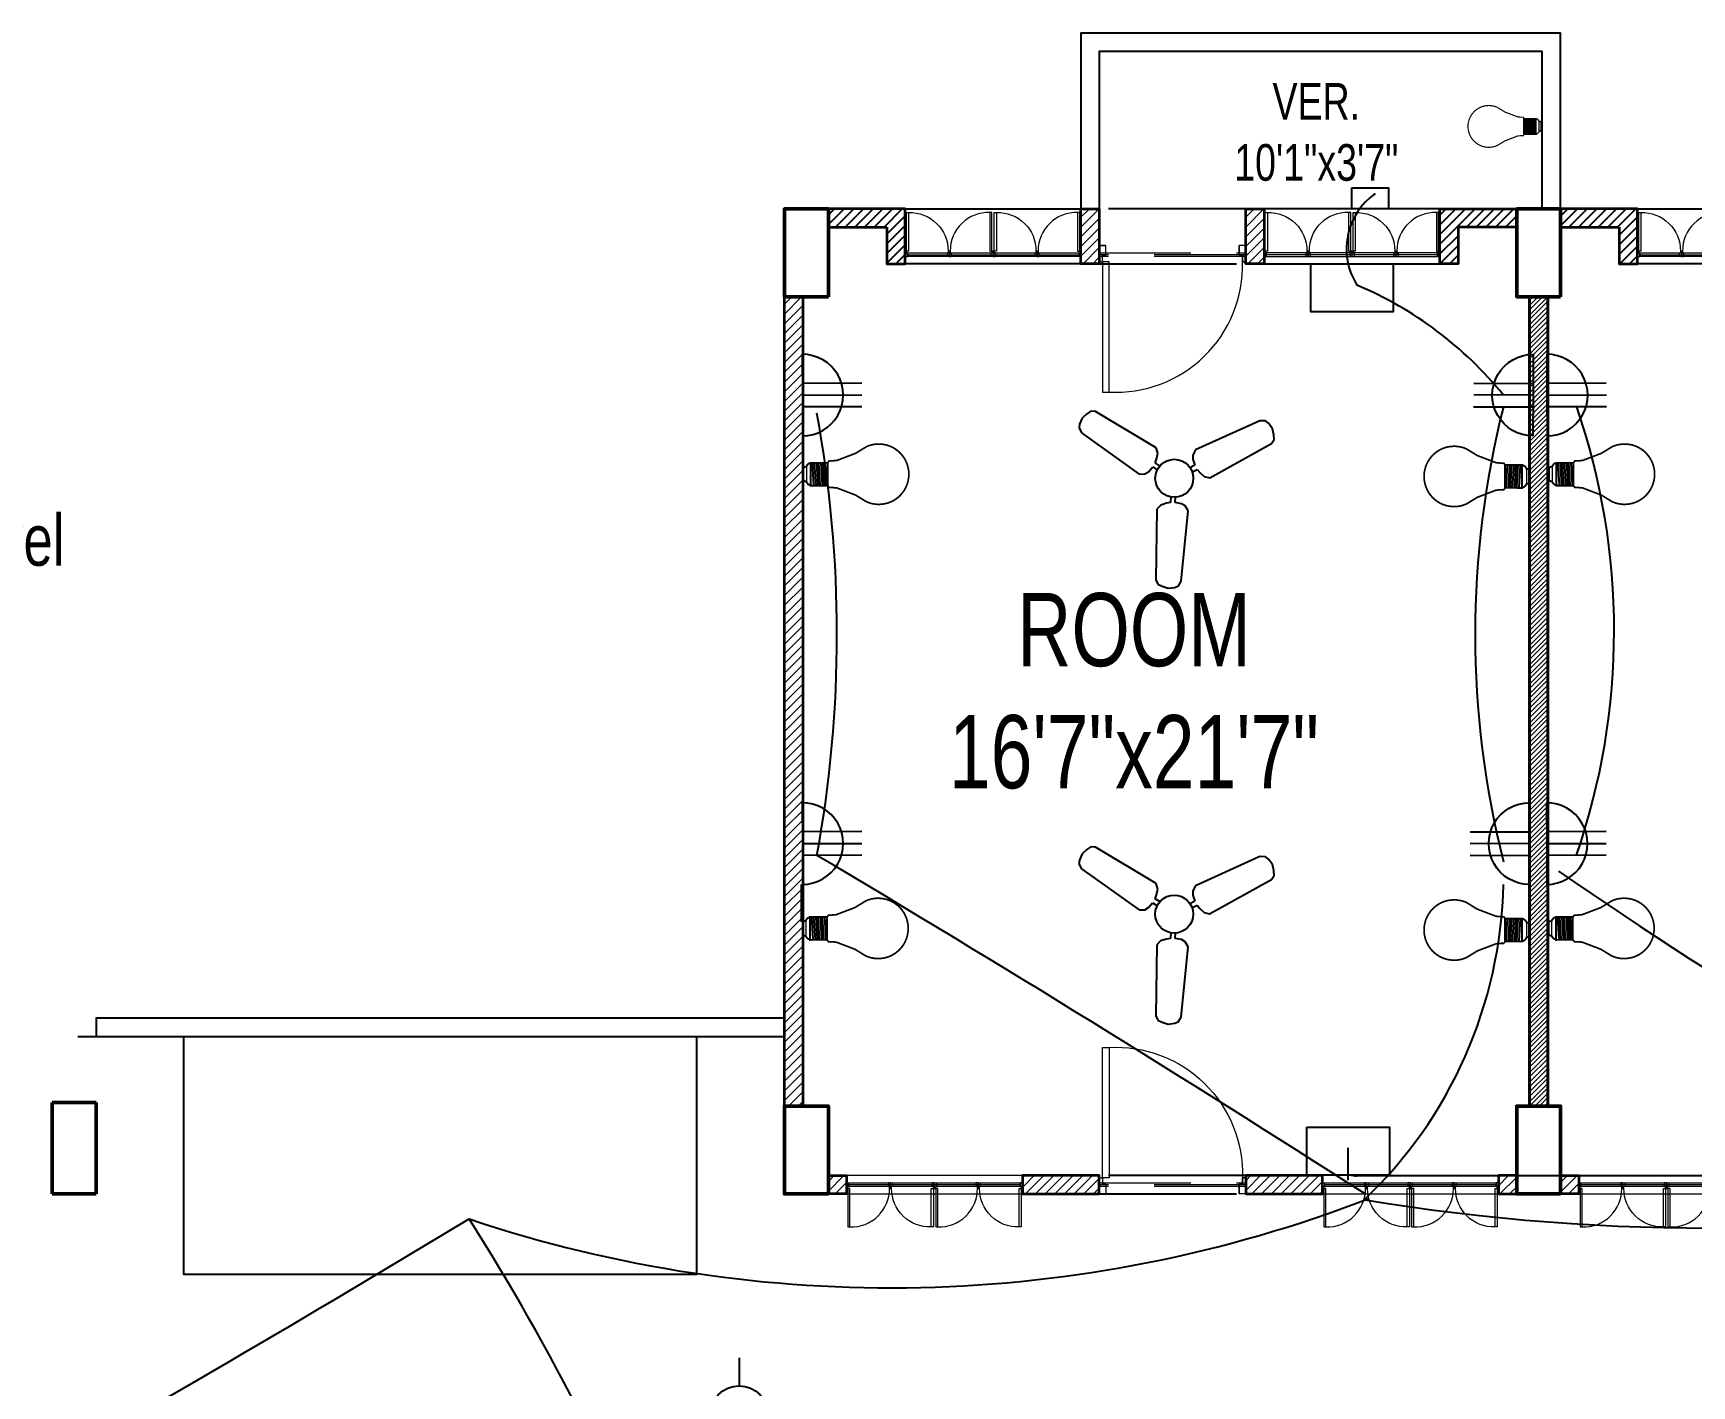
# Model space of a CAD drawing. Extents: x 288 to 4186, y -162 to 1891.
# Drawn here: x 820.9 to 1274, y 494.4 to 863.8 of the extents above; entities that cross this region are included whole.
import ezdxf

# ---------------------------------------------------------------- set-up
doc = ezdxf.new("R2010")
doc.units = 0
doc.header["$LTSCALE"] = 10
doc.linetypes.add('DASHED2', pattern=[0.375, 0.25, -0.125])
for name, color, linetype, lineweight in [('A-TEXT', 7, 'Continuous', 5), ('ar-DOOR-WOOD', 44, 'Continuous', 0), ('column', 1, 'Continuous', 50), ('Main Wall', 250, 'Continuous', 13), ('WALL_SEC_', 170, 'Continuous', 25)]:
    doc.layers.add(name, color=color, linetype=linetype, lineweight=lineweight)
doc.layers.add('conduit', color=160, linetype='Continuous')
doc.layers.add('e conduit sdb to swicth', color=160, linetype='Continuous')
doc.layers.add('hatch brick', color=32, linetype='Continuous', lineweight=0, transparency=0.4)
doc.styles.add('SIMPLE', font='romantic.ttf')
doc.dimstyles.get("Standard").update_dxf_attribs({"dimtxt": 0.18, "dimasz": 0.18, "dimexe": 0.18, "dimexo": 0.0625, "dimgap": 0.09, "dimtad": 0, "dimtih": 1, "dimtoh": 1, "dimdec": 4, "dimzin": 0, "dimdsep": 46, "dimtxsty": 'Standard', "dimcen": 0.09, "dimadec": 0, "dimazin": 0, "dimtfac": 1, "dimtdec": 4, "dimtofl": 0, "dimtmove": 0, "dimatfit": 3, "dimfxl": 1, "dimtolj": 1, "dimtzin": 0, "dimarcsym": 0})
pattern_1 = [(45, (0, 0), (-1.3258252147, 1.3258252147), [])]
pattern_2 = [(45, (-1497263.8946, -132418.2005), (-1.3258252147, 1.3258252147), [])]

# ---------------------------------------------------------------- blocks, each defined once
blk = doc.blocks.new('DOOR_45')
at = {"layer": 'ar-DOOR-WOOD'}
for p, q in [((-10968.75, 15427.44), (-10963.75, 15427.44)), ((-10968.75, 15427.44), (-10968.75, 15426.44)), ((-10963.75, 15427.44), (-10963.75, 15425.44)), ((-11008.75, 15426.44), (-11008.75, 15424.44)), ((-10968.75, 15426.44), (-11008.75, 15426.44)), ((-11008.75, 15424.44), (-10968.75, 15424.44)), ((-10968.75, 15424.44), (-10968.75, 15426.44)), ((-10968.75, 15426.44), (-10966.75, 15426.44)), ((-10966.75, 15426.44), (-10966.75, 15425.44)), ((-10966.75, 15425.44), (-10963.75, 15425.44)), ((-10968.75, 15382.44), (-10968.75, 15383.44)), ((-10968.75, 15383.44), (-10966.75, 15383.44)), ((-10968.75, 15382.44), (-10963.75, 15382.44)), ((-10966.75, 15384.44), (-10963.75, 15384.44)), ((-10966.75, 15383.44), (-10966.75, 15384.44)), ((-10963.75, 15382.44), (-10963.75, 15384.44))]:
    blk.add_line(p, q, dxfattribs=at)
for points in [[(-10963.75, 15427.44), (-10968.75, 15427.44), (-10968.75, 15426.44), (-10966.75, 15426.44), (-10966.75, 15425.44), (-10963.75, 15425.44)], [(-10968.75, 15426.44), (-11008.75, 15426.44), (-11008.75, 15424.44), (-10968.75, 15424.44)], [(-10968.75, 15383.44), (-10968.75, 15382.44), (-10963.75, 15382.44), (-10963.75, 15384.44), (-10966.75, 15384.44), (-10966.75, 15383.44)]]:
    blk.add_lwpolyline(points, close=True, dxfattribs=at)
blk.add_arc((-10969.89, 15422.35), 38.92, 176.9083, 271.677, dxfattribs=at)
blk = doc.blocks.new('DOOR_40')
at = {"layer": 'ar-DOOR-WOOD'}
for p, q in [((-11029.1, 15421.4), (-11064.1, 15421.4)), ((-11064.1, 15421.4), (-11064.1, 15419.4)), ((-11064.1, 15419.4), (-11029.1, 15419.4)), ((-11029.1, 15422.4), (-11024.1, 15422.4)), ((-11029.1, 15422.4), (-11029.1, 15421.4)), ((-11029.1, 15419.4), (-11029.1, 15421.4)), ((-11029.1, 15421.4), (-11027.1, 15421.4)), ((-11027.1, 15421.4), (-11027.1, 15420.4)), ((-11027.1, 15420.4), (-11024.1, 15420.4)), ((-11024.1, 15422.4), (-11024.1, 15420.4)), ((-11029.1, 15383.4), (-11027.1, 15383.4)), ((-11029.1, 15382.4), (-11029.1, 15383.4)), ((-11029.1, 15382.4), (-11024.1, 15382.4)), ((-11027.1, 15383.4), (-11027.1, 15384.4)), ((-11027.1, 15384.4), (-11024.1, 15384.4)), ((-11024.1, 15382.4), (-11024.1, 15384.4))]:
    blk.add_line(p, q, dxfattribs=at)
blk.add_arc((-11029.4, 15418.2), 34.8, 178.03, 270.3561, dxfattribs=at)
blk = doc.blocks.new('room 1')
h = blk.add_hatch()
h.set_pattern_fill('ANSI31', color=256, scale=15)
h.set_pattern_definition(pattern_1)
h.paths.add_polyline_path([(1498318.01, 133229.01), (1498318.01, 133219.01), (1498323.01, 133219.01), (1498323.01, 133234.01), (1498302.01, 133234.01), (1498302.01, 133229.01), (1498302.01, 133229.01)])
h = blk.add_hatch()
h.set_pattern_fill('ANSI31', color=256, scale=15)
h.set_pattern_definition(pattern_1)
h.paths.add_polyline_path([(1498474.01, 133229.01), (1498474.01, 133219.01), (1498469.01, 133219.01), (1498469.01, 133234.01), (1498490.01, 133234.01), (1498490.01, 133229.01), (1498490.01, 133229.01)])
at = {"layer": 'hatch brick'}
h = blk.add_hatch(dxfattribs=at)
h.set_pattern_fill('ANSI31', color=256, scale=15)
h.set_pattern_definition([(45, (69, 2), (-1.3258252147, 1.3258252147), [])])
h.paths.add_polyline_path([(1498376.01, 133234.01), (1498376.01, 133219.01), (1498376.01, 133219.01), (1498371.01, 133219.01), (1498371.01, 133234.01)])
h = blk.add_hatch(dxfattribs=at)
h.set_pattern_fill('ANSI31', color=256, scale=15)
h.set_pattern_definition([(45, (114, 2), (-1.3258252147, 1.3258252147), [])])
h.paths.add_polyline_path([(1498421.01, 133234.01), (1498421.01, 133219.01), (1498421.01, 133219.01), (1498416.01, 133219.01), (1498416.01, 133234.01)])
h = blk.add_hatch(dxfattribs=at)
h.set_pattern_fill('ANSI31', color=256, scale=15)
h.set_pattern_definition(pattern_1)
h.paths.add_polyline_path([(1498298.51, 132989.01), (1498293.51, 132989.01), (1498293.51, 133210.01), (1498298.51, 133210.01)])
h = blk.add_hatch(dxfattribs=at)
h.set_pattern_fill('ANSI31', color=256, scale=15)
h.set_pattern_definition(pattern_1)
h.paths.add_polyline_path([(1498493.51, 132989.01), (1498498.51, 132989.01), (1498498.51, 133210.01), (1498493.51, 133210.01)])
h = blk.add_hatch(dxfattribs=at)
h.set_pattern_fill('ANSI31', color=256, scale=15)
h.set_pattern_definition([(45, (-14.5, 0), (-1.3258252147, 1.3258252147), [])])
h.paths.add_polyline_path([(1498302.01, 132970.01), (1498307.01, 132970.01), (1498307.01, 132965.01), (1498302.01, 132965.01)])
h = blk.add_hatch(dxfattribs=at)
h.set_pattern_fill('ANSI31', color=256, scale=15)
h.set_pattern_definition([(45, (-5, -252), (-1.3258252147, 1.3258252147), [])])
h.paths.add_polyline_path([(1498376.01, 132970.01), (1498355.01, 132970.01), (1498355.01, 132965.01), (1498376.01, 132965.01)])
h = blk.add_hatch(dxfattribs=at)
h.set_pattern_fill('ANSI31', color=256, scale=15)
h.set_pattern_definition([(45, (1.2113, 4e-09), (-1.3258252147, 1.3258252147), [])])
h.paths.add_polyline_path([(1498437.01, 132970.01), (1498416.01, 132970.01), (1498416.01, 132965.01), (1498437.01, 132965.01)])
h = blk.add_hatch(dxfattribs=at)
h.set_pattern_fill('ANSI31', color=256, scale=15)
h.set_pattern_definition(pattern_1)
h.paths.add_polyline_path([(1498490.01, 132970.01), (1498485.01, 132970.01), (1498485.01, 132965.01), (1498490.01, 132965.01)])
for points in [[(1498323.01, 133234.01), (1498371.01, 133234.01), (1498371.01, 133219.01), (1498323.01, 133219.01)], [(1498469.01, 133234.01), (1498421.01, 133234.01), (1498421.01, 133219.01), (1498469.01, 133219.01)]]:
    blk.add_lwpolyline(points, close=True)
at = {"linetype": 'DASHED2', "ltscale": 15}
for points in [[(1498376.01, 133219.01), (1498416.01, 133219.01), (1498416.01, 133234.01), (1498376.01, 133234.01)], [(1498376.01, 132965.01), (1498416.01, 132965.01), (1498416.01, 132970.01), (1498376.01, 132970.01)]]:
    blk.add_lwpolyline(points, close=True, dxfattribs=at)
at = {"layer": 'Main Wall', "color": 1, "lineweight": 50}
for points in [[(1498302.01, 133210.01), (1498290.01, 133210.01), (1498290.01, 133234.01), (1498302.01, 133234.01), (1498302.01, 133210.01)], [(1498502.01, 133210.01), (1498490.01, 133210.01), (1498490.01, 133234.01), (1498502.01, 133234.01), (1498502.01, 133210.01)], [(1498302.01, 132965.01), (1498290.01, 132965.01), (1498290.01, 132989.01), (1498302.01, 132989.01), (1498302.01, 132965.01)], [(1498502.01, 132965.01), (1498490.01, 132965.01), (1498490.01, 132989.01), (1498502.01, 132989.01), (1498502.01, 132965.01)]]:
    blk.add_lwpolyline(points, dxfattribs=at)
at = {"layer": 'Main Wall', "lineweight": 35}
for points in [[(1498318.01, 133229.01), (1498318.01, 133219.01), (1498323.01, 133219.01), (1498323.01, 133234.01), (1498302.01, 133234.01), (1498302.01, 133229.01), (1498302.01, 133229.01), (1498302.01, 133229.01), (1498318.01, 133229.01)], [(1498474.01, 133229.01), (1498474.01, 133219.01), (1498469.01, 133219.01), (1498469.01, 133234.01), (1498490.01, 133234.01), (1498490.01, 133229.01), (1498490.01, 133229.01), (1498490.01, 133229.01), (1498474.01, 133229.01)], [(1498376.01, 132970.01), (1498376.01, 132970.01), (1498355.01, 132970.01), (1498355.01, 132965.01), (1498376.01, 132965.01), (1498376.01, 132970.01)]]:
    blk.add_lwpolyline(points, dxfattribs=at)
for points in [[(1498376.01, 133234.01), (1498376.01, 133219.01), (1498376.01, 133219.01), (1498376.01, 133219.01), (1498371.01, 133219.01), (1498371.01, 133234.01)], [(1498421.01, 133234.01), (1498421.01, 133219.01), (1498421.01, 133219.01), (1498421.01, 133219.01), (1498416.01, 133219.01), (1498416.01, 133234.01)], [(1498298.51, 132989.01), (1498293.51, 132989.01), (1498293.51, 133210.01), (1498298.51, 133210.01)], [(1498493.51, 132989.01), (1498498.51, 132989.01), (1498498.51, 133210.01), (1498493.51, 133210.01)], [(1498302.01, 132970.01), (1498307.01, 132970.01), (1498307.01, 132965.01), (1498302.01, 132965.01)], [(1498437.01, 132970.01), (1498416.01, 132970.01), (1498416.01, 132965.01), (1498437.01, 132965.01)], [(1498490.01, 132970.01), (1498485.01, 132970.01), (1498485.01, 132965.01), (1498490.01, 132965.01)]]:
    blk.add_lwpolyline(points, close=True, dxfattribs=at)
at = {"layer": 'Main Wall', "color": 150}
for points in [[(1498371.01, 133221.01), (1498323.61, 133221.01), (1498323.61, 133222.01), (1498371.01, 133222.01)], [(1498371.01, 133221.01), (1498323.61, 133221.01), (1498323.61, 133221.51), (1498371.01, 133221.51)], [(1498421.01, 133221.01), (1498468.41, 133221.01), (1498468.41, 133222.01), (1498421.01, 133222.01)], [(1498421.01, 133221.01), (1498468.41, 133221.01), (1498468.41, 133221.51), (1498421.01, 133221.51)], [(1498307.01, 132968.01), (1498354.41, 132968.01), (1498354.41, 132967.01), (1498307.01, 132967.01)], [(1498307.01, 132968.01), (1498354.41, 132968.01), (1498354.41, 132967.51), (1498307.01, 132967.51)], [(1498437.61, 132968.01), (1498484.41, 132968.01), (1498484.41, 132967.01), (1498437.61, 132967.01)], [(1498437.61, 132968.01), (1498484.41, 132968.01), (1498484.41, 132967.51), (1498437.61, 132967.51)]]:
    blk.add_lwpolyline(points, close=True, dxfattribs=at)
at = {"layer": 'Main Wall', "color": 150, "linetype": 'DASHED2', "ltscale": 10}
for points in [[(1498376.01, 133222.01), (1498416.01, 133222.01), (1498416.01, 133221.01), (1498376.01, 133221.01)], [(1498376.01, 133222.01), (1498416.01, 133222.01), (1498416.01, 133221.51), (1498376.01, 133221.51)], [(1498376.01, 132968.01), (1498416.01, 132968.01), (1498416.01, 132967.01), (1498376.01, 132967.01)], [(1498376.01, 132968.01), (1498416.01, 132968.01), (1498416.01, 132967.51), (1498376.01, 132967.51)]]:
    blk.add_lwpolyline(points, close=True, dxfattribs=at)
at = {"layer": 'Main Wall'}
for points in [[(1498307.01, 132965.01), (1498355.01, 132965.01), (1498355.01, 132970.01), (1498307.01, 132970.01)], [(1498437.01, 132965.01), (1498485.01, 132965.01), (1498485.01, 132970.01), (1498437.01, 132970.01)]]:
    blk.add_lwpolyline(points, close=True, dxfattribs=at)
at = {"layer": 'Main Wall', "extrusion": (0, 0, -1)}
for name, p, xscale, yscale, zscale, rotation in [('DOOR_40', (-1502949.75, 129913.77), 0.2999999999999545, 0.2999999999999545, -0.2999999999999545, 270), ('DOOR_40', (-1502973.75, 129913.77), 0.2999999999999545, 0.2999999999999545, -0.2999999999999545, 270), ('DOOR_40', (-1493818.28, 129913.77), -0.2999999999999545, 0.2999999999999545, -0.2999999999999545, 90), ('DOOR_40', (-1493842.28, 129913.77), -0.2999999999999545, 0.2999999999999545, -0.2999999999999545, 90), ('DOOR_45', (-1512089.3, 142969.57), -0.8888888888889142, 0.8888888888889142, -0.8888888888889142, 270), ('DOOR_45', (-1512089.3, 123219.46), 0.8888888888889142, 0.8888888888889142, -0.8888888888889142, 270), ('DOOR_40', (-1493704.28, 136275.25), 0.2999999999999545, 0.2999999999999545, -0.2999999999999545, 90), ('DOOR_40', (-1493728.28, 136275.25), 0.2999999999999545, 0.2999999999999545, -0.2999999999999545, 90), ('DOOR_40', (-1493834.28, 136275.25), 0.2999999999999545, 0.2999999999999545, -0.2999999999999545, 90), ('DOOR_40', (-1493858.28, 136275.25), 0.2999999999999545, 0.2999999999999545, -0.2999999999999545, 90)]:
    blk.add_blockref(name, p, dxfattribs=dict(at, xscale=xscale, yscale=yscale, zscale=zscale, rotation=rotation))
at = {"layer": 'Main Wall'}
for p, xscale, yscale, zscale, rotation in [((1493720.28, 129913.77), 0.2999999999999545, 0.2999999999999545, 0.2999999999999545, 270), ((1493744.28, 129913.77), 0.2999999999999545, 0.2999999999999545, 0.2999999999999545, 270), ((1503047.75, 129913.77), -0.2999999999999545, 0.2999999999999545, 0.2999999999999546, 90), ((1503071.75, 129913.77), -0.2999999999999545, 0.2999999999999545, 0.2999999999999546, 90), ((1502933.75, 136275.25), 0.2999999999999546, 0.2999999999999546, 0.2999999999999546, 90), ((1502957.75, 136275.25), 0.2999999999999546, 0.2999999999999546, 0.2999999999999546, 90), ((1503063.75, 136275.25), 0.2999999999999546, 0.2999999999999546, 0.2999999999999546, 90), ((1503087.75, 136275.25), 0.2999999999999546, 0.2999999999999546, 0.2999999999999546, 90)]:
    blk.add_blockref('DOOR_40', p, dxfattribs=dict(at, xscale=xscale, yscale=yscale, zscale=zscale, rotation=rotation))
blk = doc.blocks.new('LED')
for p, q in [((-11.6, -7.7), (11.7, -7.7)), ((-11.6, -11), (11.7, -9.6)), ((-11.6, -13.3), (11.7, -11.8)), ((-11.5, -15.5), (11.8, -14.1)), ((-11.3, -17.8), (11.9, -16.3)), ((-12.1, -25.6), (11.9, -25.6)), ((-11.2, -20), (12.1, -18.6)), ((-11.2, -22.2), (12.1, -20.8)), ((-11.2, -24.5), (12.1, -23.1))]:
    blk.add_line(p, q)
at = {"lineweight": 9}
blk.add_line((7.8, -3.1), (-7.8, -3.1), dxfattribs=at)
for points, const_width in [([(5.3, 0), (5.4, 0), (5.7, 0), (6.1, -0.1), (6.6, -0.3), (7, -0.6), (7.2, -0.9), (7.4, -1.2), (7.5, -1.5), (7.7, -2), (7.7, -2.5), (7.8, -3.1), (7.7, -2.5), (7.7, -2), (7.5, -1.5), (7.4, -1.2), (7.2, -0.9), (7, -0.6), (6.6, -0.3), (6.1, -0.1), (5.7, 0), (5.4, 0), (5.3, 0), (-5.3, 0), (-5.4, 0), (-5.5, 0), (-5.8, 0), (-6.1, -0.1), (-6.4, -0.2), (-6.7, -0.5), (-7, -0.7), (-7.3, -1.1), (-7.6, -1.7), (-7.7, -2.3), (-7.8, -3.1), (-7.8, -3.1), (-7.9, -3.2), (-8.1, -3.2), (-8.3, -3.3), (-8.9, -3.6), (-9.6, -4.1), (-10.3, -4.7), (-11, -5.4), (-11.2, -5.9), (-11.4, -6.4), (-11.6, -7), (-11.6, -7.7), (-12.2, -7.7), (-12.1, -26)], 2), ([(-5.3, 0), (-5.4, 0), (-5.5, 0), (-5.8, 0), (-6.1, -0.1), (-6.4, -0.2), (-6.7, -0.5), (-7, -0.7), (-7.3, -1.1), (-7.6, -1.7), (-7.7, -2.3), (-7.8, -3.1)], 1), ([(11.9, -26.1), (11.9, -7.7), (11.7, -7.7), (11.6, -7), (11.4, -6.4), (11.2, -5.9), (11, -5.4), (10.3, -4.7), (9.6, -4.1), (8.9, -3.6), (8.3, -3.3), (7.9, -3.2), (7.8, -3.1), (7.8, -3.1)], 2), ([(-0.1, -111.1), (-0.2, -111.1), (-1, -111.1), (-1.8, -111.1), (-2.6, -111.1), (-3.4, -111), (-4.2, -110.9), (-5, -110.8), (-5.8, -110.6), (-6.6, -110.5), (-7.4, -110.3), (-8.1, -110.1), (-8.9, -109.9), (-9.6, -109.7), (-10.4, -109.5), (-11.1, -109.2), (-11.8, -108.9), (-12.5, -108.7), (-13.2, -108.3), (-13.9, -108), (-14.6, -107.7), (-15.3, -107.3), (-16, -106.9), (-16.6, -106.6), (-17.3, -106.2), (-17.9, -105.7), (-18.5, -105.3), (-19.2, -104.8), (-19.8, -104.4), (-20.4, -103.9), (-20.9, -103.4), (-21.5, -102.9), (-22.1, -102.4), (-22.6, -101.9), (-23.1, -101.3), (-23.7, -100.8), (-24.2, -100.2), (-24.6, -99.6), (-25.1, -99), (-25.6, -98.4), (-26, -97.8), (-26.5, -97.2), (-26.9, -96.5), (-27.3, -95.9), (-27.7, -95.2), (-28.1, -94.6), (-28.4, -93.9), (-28.8, -93.2), (-29.1, -92.5), (-29.4, -91.8), (-29.7, -91.1), (-30, -90.4), (-30.2, -89.6), (-30.5, -88.9), (-30.7, -88.1), (-30.9, -87.4), (-31.1, -86.6), (-31.2, -85.9), (-31.4, -85.1), (-31.5, -84.3), (-31.6, -83.5), (-31.7, -82.7), (-31.8, -81.9), (-31.8, -81.1), (-31.9, -80.3), (-31.9, -79.5), (-31.9, -78.2), (-31.8, -77), (-31.7, -75.8), (-31.5, -74.6), (-31.3, -73.4), (-31.1, -72.2), (-30.8, -71.1), (-30.4, -69.9), (-30, -68.8), (-29.6, -67.7), (-29.2, -66.6), (-22.1, -55), (-14.6, -35.3), (-14.1, -29.7), (-14.1, -27.1), (-12.1, -25.6)], 1.8), ([(-0.1, -111.1), (0, -111.1), (0.8, -111.1), (1.6, -111.1), (2.5, -111.1), (3.3, -111), (4, -110.9), (4.8, -110.8), (5.6, -110.6), (6.4, -110.5), (7.2, -110.3), (7.9, -110.1), (8.7, -109.9), (9.4, -109.7), (10.2, -109.5), (10.9, -109.2), (11.6, -108.9), (12.3, -108.7), (13, -108.3), (13.7, -108), (14.4, -107.7), (15.1, -107.3), (15.8, -106.9), (16.4, -106.6), (17.1, -106.2), (17.7, -105.7), (18.3, -105.3), (19, -104.8), (19.6, -104.4), (20.2, -103.9), (20.7, -103.4), (21.3, -102.9), (21.9, -102.4), (22.4, -101.9), (22.9, -101.3), (23.5, -100.8), (24, -100.2), (24.5, -99.6), (24.9, -99), (25.4, -98.4), (25.8, -97.8), (26.3, -97.2), (26.7, -96.5), (27.1, -95.9), (27.5, -95.2), (27.9, -94.6), (28.2, -93.9), (28.6, -93.2), (28.9, -92.5), (29.2, -91.8), (29.5, -91.1), (29.8, -90.4), (30, -89.6), (30.3, -88.9), (30.5, -88.1), (30.7, -87.4), (30.9, -86.6), (31, -85.9), (31.2, -85.1), (31.3, -84.3), (31.4, -83.5), (31.5, -82.7), (31.6, -81.9), (31.6, -81.1), (31.7, -80.3), (31.7, -79.5), (31.7, -78.2), (31.6, -77), (31.5, -75.8), (31.3, -74.6), (31.1, -73.4), (30.9, -72.2), (30.6, -71.1), (30.2, -69.9), (29.9, -68.8), (29.4, -67.7), (29, -66.6), (21.9, -55), (14.4, -35.3), (13.9, -29.7), (13.9, -27.1), (11.9, -25.6)], 1.8)]:
    blk.add_lwpolyline(points, dxfattribs=dict(const_width=const_width))
at = {"color": 7, "lineweight": 20}
blk.add_open_spline([(-9.8, -25.6), (-9.8, -25.6), (9.4, -25.6), (9.4, -25.6)], degree=3, dxfattribs=at)
blk = doc.blocks.new('6')
at = {"color": 7}
for p, q in [((3268.2, -2243.2), (3260.1, -2275.1)), ((3260.1, -2275.1), (3351.4, -2686.9)), ((3285.1, -2227.8), (3268.2, -2243.2)), ((3322, -2211.4), (3285.1, -2227.8)), ((3358.8, -2210.9), (3322, -2211.4)), ((3387.4, -2214.9), (3358.8, -2210.9)), ((3407.5, -2235.6), (3387.4, -2214.9)), ((3532.6, -2638.3), (3407.5, -2235.6)), ((3489.2, -2689.8), (3518.4, -2668.9)), ((3518.4, -2668.9), (3532.6, -2638.3)), ((3351.4, -2686.9), (3378.5, -2709.3)), ((3378.5, -2709.3), (3403, -2714.4)), ((3403, -2714.4), (3440.1, -2709.5)), ((3440.1, -2709.5), (3449.6, -2742.4)), ((3467.6, -2701.4), (3489.2, -2689.8)), ((3476.7, -2735.2), (3467.6, -2701.4)), ((3634.6, -2869.5), (3601.3, -2861.3)), ((3649, -2834.9), (3634.6, -2869.5)), ((3665.6, -2816.2), (3649, -2834.9)), ((3698.5, -2804), (3665.6, -2816.2)), ((4100.8, -2930.8), (3698.5, -2804)), ((3290.9, -2913.4), (3004.7, -3223.2)), ((3324.5, -2910.5), (3290.9, -2913.4)), ((3357.2, -2925.3), (3324.5, -2910.5)), ((3378, -2938.2), (3357.2, -2925.3)), ((3402.8, -2913.4), (3378, -2938.2)), ((3398.8, -2958), (3422.6, -2933.2)), ((3421.6, -2987.7), (3398.8, -2958)), ((3594.1, -2888.3), (3627.9, -2897.4)), ((3627.9, -2897.4), (3627.1, -2921.8)), ((3627.1, -2921.8), (3630.6, -2957.5)), ((3630.6, -2957.5), (3650, -2985.2)), ((4124.4, -2953.8), (4100.8, -2930.8)), ((4129.3, -2976.1), (4124.4, -2953.8)), ((3112.6, -3331), (3423.5, -3046)), ((3429.5, -3011.4), (3421.6, -2987.7)), ((3423.5, -3046), (3429.5, -3011.4)), ((3650, -2985.2), (4061.4, -3078.2)), ((4089.3, -3071.2), (4107, -3048.4)), ((4107, -3048.4), (4125, -3016.3)), ((4125, -3016.3), (4129.3, -2976.1)), ((4061.4, -3078.2), (4089.3, -3071.2)), ((3004.7, -3223.2), (2996.8, -3250.9)), ((2996.8, -3250.9), (3007.7, -3277.6)), ((3007.7, -3277.6), (3026.5, -3309.3)), ((3026.5, -3309.3), (3059.1, -3333)), ((3059.1, -3333), (3080.9, -3339.9)), ((3080.9, -3339.9), (3112.6, -3331))]:
    blk.add_line(p, q, dxfattribs=at)
blk.add_circle((3491.2, -2845.6), 113.2, dxfattribs=at)
blk = doc.blocks.new('3 pin')
at = {"layer": 'WALL_SEC_', "color": 3, "lineweight": 25}
for p, q in [((10035.5, 6358.5), (10035.5, 6351.5)), ((10045.69, 6353.52), (10035.5, 6353.52)), ((10035.5, 6351.5), (10035.5, 6344.5)), ((10035.5, 6351.5), (10045.69, 6351.5)), ((10045.69, 6349.48), (10035.5, 6349.48))]:
    blk.add_line(p, q, dxfattribs=at)
blk.add_arc((10035.5, 6351.5), 7, 270, 90, dxfattribs=at)
blk = doc.blocks.new('*D60')
at = {"layer": 'conduit', "color": 0, "lineweight": -2, "transparency": 16777216}
for p, q in [((1180, 559.37), (1180, 550.56)), ((1390, 556.87), (1390, 550.56)), ((1182.5, 551.81), (1387.5, 551.81))]:
    blk.add_line(p, q, dxfattribs=at)
at = {"layer": 'conduit', "color": 0, "transparency": 16777216}
for points in [[(1182.5, 552.23), (1182.5, 551.4), (1180, 551.81)], [(1387.5, 552.23), (1387.5, 551.4), (1390, 551.81)]]:
    blk.add_solid(points, dxfattribs=at)
at = {"layer": 'Defpoints', "color": 0, "transparency": 16777216}
for p in [(1180, 560), (1390, 557.5), (1390, 551.81)]:
    blk.add_point(p, dxfattribs=at)
at = {"layer": 'conduit', "color": 0, "transparency": 16777216, "insert": (1285, 553.69), "char_height": 2.5, "attachment_point": 5}
blk.add_mtext('210', dxfattribs=at)

msp = doc.modelspace()

# ---------------------------------------------------------------- hatches: boundary and pattern name
h = msp.add_hatch()
h.set_pattern_fill('ANSI31', color=256, scale=15)
h.set_pattern_definition(pattern_2)
h.paths.add_polyline_path([(1054.119, 810.813), (1054.119, 800.813), (1059.119, 800.813), (1059.119, 815.813), (1038.119, 815.813), (1038.119, 810.813), (1038.119, 810.813)])
h = msp.add_hatch()
h.set_pattern_fill('ANSI31', color=256, scale=15)
h.set_pattern_definition(pattern_2)
h.paths.add_polyline_path([(1210.119, 810.813), (1210.119, 800.813), (1205.119, 800.813), (1205.119, 815.813), (1226.119, 815.813), (1226.119, 810.813), (1226.119, 810.813)])
at = {"layer": 'hatch brick'}
h = msp.add_hatch(dxfattribs=at)
h.set_pattern_fill('ANSI31', color=256, scale=15)
h.set_pattern_definition([(45, (-1497194.8946, -132416.2005), (-1.3258252147, 1.3258252147), [])])
h.paths.add_polyline_path([(1112.119, 815.813), (1112.119, 800.813), (1112.119, 800.813), (1107.119, 800.813), (1107.119, 815.813)])
h = msp.add_hatch(dxfattribs=at)
h.set_pattern_fill('ANSI31', color=256, scale=15)
h.set_pattern_definition([(45, (-1497149.8946, -132416.2005), (-1.3258252147, 1.3258252147), [])])
h.paths.add_polyline_path([(1157.119, 815.813), (1157.119, 800.813), (1157.119, 800.813), (1152.119, 800.813), (1152.119, 815.813)])
h = msp.add_hatch(dxfattribs=at)
h.set_pattern_fill('ANSI31', color=256, scale=15)
h.set_pattern_definition([(45, (-1497267.3946, -132418.2005), (-1.3258252147, 1.3258252147), [])])
h.paths.add_polyline_path([(1031.119, 570.813), (1026.119, 570.813), (1026.119, 791.813), (1031.119, 791.813)])
h = msp.add_hatch(dxfattribs=at)
h.set_pattern_fill('ANSI31', color=256, scale=15)
h.set_pattern_definition(pattern_2)
h.paths.add_polyline_path([(1229.619, 570.813), (1234.619, 570.813), (1234.619, 791.813), (1229.619, 791.813)])
h = msp.add_hatch(dxfattribs=at)
h.set_pattern_fill('ANSI31', color=256, scale=15)
h.set_pattern_definition([(45, (-1497278.3946, -132418.2005), (-1.3258252147, 1.3258252147), [])])
h.paths.add_polyline_path([(1038.119, 551.813), (1043.119, 551.813), (1043.119, 546.813), (1038.119, 546.813)])
h = msp.add_hatch(dxfattribs=at)
h.set_pattern_fill('ANSI31', color=256, scale=15)
h.set_pattern_definition([(45, (-1497268.8946, -132670.2005), (-1.3258252147, 1.3258252147), [])])
h.paths.add_polyline_path([(1112.119, 551.813), (1091.119, 551.813), (1091.119, 546.813), (1112.119, 546.813)])
h = msp.add_hatch(dxfattribs=at)
h.set_pattern_fill('ANSI31', color=256, scale=15)
h.set_pattern_definition([(45, (-1497262.6833, -132418.2005), (-1.3258252147, 1.3258252147), [])])
h.paths.add_polyline_path([(1173.119, 551.813), (1152.119, 551.813), (1152.119, 546.813), (1173.119, 546.813)])
h = msp.add_hatch(dxfattribs=at)
h.set_pattern_fill('ANSI31', color=256, scale=15)
h.set_pattern_definition(pattern_2)
h.paths.add_polyline_path([(1226.119, 551.813), (1221.119, 551.813), (1221.119, 546.813), (1226.119, 546.813)])

# ---------------------------------------------------------------- linework, layer by layer
at = {"color": 30, "true_color": 0xf8991e}
msp.add_line((1013.758, 502.1), (1013.758, 494.412), dxfattribs=at)
for points in [[(1238.119, 815.813), (1238.119, 863.813), (1107.119, 863.813), (1107.119, 815.813)], [(1233.119, 815.813), (1233.119, 858.813), (1112.119, 858.813), (1112.119, 815.813)], [(833.119, 589.813), (838.119, 589.813)]]:
    msp.add_lwpolyline(points)
at = {"color": 116, "true_color": 0x136734}
for points in [[(1181.119, 821.558), (1191.077, 821.558), (1191.077, 815.813), (1181.119, 815.813)], [(1169.865, 800.813), (1192.372, 800.813), (1192.372, 787.729), (1169.865, 787.729)], [(1168.831, 565.018), (1191.338, 565.018), (1191.338, 551.935), (1168.831, 551.935)]]:
    msp.add_lwpolyline(points, close=True, dxfattribs=at)
for points in [[(1059.119, 815.813), (1107.119, 815.813), (1107.119, 800.813), (1059.119, 800.813)], [(1205.119, 815.813), (1157.119, 815.813), (1157.119, 800.813), (1205.119, 800.813)], [(838.119, 589.813), (1026.119, 589.813), (1026.119, 594.813), (838.119, 594.813)]]:
    msp.add_lwpolyline(points, close=True)
at = {"linetype": 'DASHED2', "ltscale": 15}
for points in [[(1112.119, 800.813), (1152.119, 800.813), (1152.119, 815.813), (1112.119, 815.813)], [(1112.119, 546.813), (1152.119, 546.813), (1152.119, 551.813), (1112.119, 551.813)]]:
    msp.add_lwpolyline(points, close=True, dxfattribs=at)
at = {"color": 30, "true_color": 0xf8991e}
msp.add_circle((1013.758, 486.379), 8.034, dxfattribs=at)
at = {"layer": 'column', "ltscale": 2000}
for p, q in [((826.119, 571.813), (838.119, 571.813)), ((826.119, 571.813), (826.119, 546.813)), ((826.119, 571.813), (838.119, 571.813)), ((826.119, 571.813), (826.119, 546.813)), ((838.119, 571.813), (838.119, 546.813)), ((838.119, 571.813), (838.119, 546.813)), ((838.119, 546.813), (826.119, 546.813)), ((838.119, 546.813), (826.119, 546.813))]:
    msp.add_line(p, q, dxfattribs=at)
at = {"layer": 'conduit'}
for centre, radius, start, end in [((1198.033, 804.893), 18.416, 124.88645, 212.49368), ((1142.656, 700.261), 102.777, 39.03539, 67.19033), ((1469.439, 699.683), 254.648, 165.88632, 194.13416), ((1064.934, 700.63), 187.8, 340.94238, 19.00213), ((705.073, 699.641), 335.403, 349.63258, 10.36742), ((-1607.573, -3806.827), 5172.144, 57.325118, 59.274602), ((1937.809, 1645.974), 1229.838, 235.28937, 243.294735), ((1099.852, 634), 122.673, 313.51116, 358.75936), ((1055.141, 883.032), 361.84, 251.44534, 291.16108), ((1279.009, 1118.405), 580.919, 260.658992, 280.558854), ((-1639.152, 4803.4), 4982.831, 297.660777, 301.171918), ((391.885, 192.006), 649.254, 21.219726, 32.411179)]:
    msp.add_arc(centre, radius, start, end, dxfattribs=at)
at = {"layer": 'e conduit sdb to swicth'}
msp.add_line((1030.75, 621.131), (1030.75, 631.365), dxfattribs=at)
at = {"layer": 'e conduit sdb to swicth', "color": 6}
msp.add_lwpolyline([(862.119, 589.813), (1002.119, 589.813), (1002.119, 524.813), (862.119, 524.813)], close=True, dxfattribs=at)
at = {"layer": 'Main Wall', "color": 1, "lineweight": 50}
for points in [[(1038.119, 791.813), (1026.119, 791.813), (1026.119, 815.813), (1038.119, 815.813), (1038.119, 791.813)], [(1238.119, 791.813), (1226.119, 791.813), (1226.119, 815.813), (1238.119, 815.813), (1238.119, 791.813)], [(1038.119, 546.813), (1026.119, 546.813), (1026.119, 570.813), (1038.119, 570.813), (1038.119, 546.813)], [(1238.119, 546.813), (1226.119, 546.813), (1226.119, 570.813), (1238.119, 570.813), (1238.119, 546.813)]]:
    msp.add_lwpolyline(points, dxfattribs=at)
at = {"layer": 'Main Wall', "lineweight": 35}
for points in [[(1054.119, 810.813), (1054.119, 800.813), (1059.119, 800.813), (1059.119, 815.813), (1038.119, 815.813), (1038.119, 810.813), (1038.119, 810.813), (1038.119, 810.813), (1054.119, 810.813)], [(1210.119, 810.813), (1210.119, 800.813), (1205.119, 800.813), (1205.119, 815.813), (1226.119, 815.813), (1226.119, 810.813), (1226.119, 810.813), (1226.119, 810.813), (1210.119, 810.813)], [(1112.119, 551.813), (1112.119, 551.813), (1091.119, 551.813), (1091.119, 546.813), (1112.119, 546.813), (1112.119, 551.813)]]:
    msp.add_lwpolyline(points, dxfattribs=at)
for points in [[(1112.119, 815.813), (1112.119, 800.813), (1112.119, 800.813), (1112.119, 800.813), (1107.119, 800.813), (1107.119, 815.813)], [(1157.119, 815.813), (1157.119, 800.813), (1157.119, 800.813), (1157.119, 800.813), (1152.119, 800.813), (1152.119, 815.813)], [(1031.119, 570.813), (1026.119, 570.813), (1026.119, 791.813), (1031.119, 791.813)], [(1229.619, 570.813), (1234.619, 570.813), (1234.619, 791.813), (1229.619, 791.813)], [(1038.119, 551.813), (1043.119, 551.813), (1043.119, 546.813), (1038.119, 546.813)], [(1173.119, 551.813), (1152.119, 551.813), (1152.119, 546.813), (1173.119, 546.813)], [(1226.119, 551.813), (1221.119, 551.813), (1221.119, 546.813), (1226.119, 546.813)]]:
    msp.add_lwpolyline(points, close=True, dxfattribs=at)
at = {"layer": 'Main Wall', "color": 150}
for points in [[(1107.119, 802.813), (1059.719, 802.813), (1059.719, 803.813), (1107.119, 803.813)], [(1107.119, 802.813), (1059.719, 802.813), (1059.719, 803.313), (1107.119, 803.313)], [(1157.119, 802.813), (1204.519, 802.813), (1204.519, 803.813), (1157.119, 803.813)], [(1157.119, 802.813), (1204.519, 802.813), (1204.519, 803.313), (1157.119, 803.313)], [(1043.119, 549.813), (1090.519, 549.813), (1090.519, 548.813), (1043.119, 548.813)], [(1043.119, 549.813), (1090.519, 549.813), (1090.519, 549.313), (1043.119, 549.313)], [(1173.719, 549.813), (1220.519, 549.813), (1220.519, 548.813), (1173.719, 548.813)], [(1173.719, 549.813), (1220.519, 549.813), (1220.519, 549.313), (1173.719, 549.313)]]:
    msp.add_lwpolyline(points, close=True, dxfattribs=at)
at = {"layer": 'Main Wall', "color": 150, "linetype": 'DASHED2', "ltscale": 10}
for points in [[(1112.119, 803.813), (1152.119, 803.813), (1152.119, 802.813), (1112.119, 802.813)], [(1112.119, 803.813), (1152.119, 803.813), (1152.119, 803.313), (1112.119, 803.313)], [(1112.119, 549.813), (1152.119, 549.813), (1152.119, 548.813), (1112.119, 548.813)], [(1112.119, 549.813), (1152.119, 549.813), (1152.119, 549.313), (1112.119, 549.313)]]:
    msp.add_lwpolyline(points, close=True, dxfattribs=at)
at = {"layer": 'Main Wall'}
for points in [[(1043.119, 546.813), (1091.119, 546.813), (1091.119, 551.813), (1043.119, 551.813)], [(1173.119, 546.813), (1221.119, 546.813), (1221.119, 551.813), (1173.119, 551.813)]]:
    msp.add_lwpolyline(points, close=True, dxfattribs=at)

# ---------------------------------------------------------------- block references
at = {"color": 1}
for p, xscale, yscale, zscale, rotation in [((1232.756, 838.364), -0.1793349189005943, 0.1793349189005943, 0.1793349189005943, 269.9999999998945), ((1031.304, 743.398), 0.2590482185936613, 0.2590482185936613, 0.2590482185936613, 90), ((1229.619, 742.787), -0.2590482185936613, 0.2590482185936613, 0.2590482185936613, 270), ((1234.989, 743.398), 0.2590482185936613, 0.2590482185936613, 0.2590482185936613, 90), ((1031.132, 619.355), 0.2590482185936613, 0.2590482185936613, 0.2590482185936613, 90), ((1229.619, 618.911), -0.2590482185936613, 0.2590482185936613, 0.2590482185936613, 270), ((1234.863, 619.355), 0.2590482185936613, 0.2590482185936613, 0.2590482185936613, 90)]:
    msp.add_blockref('LED', p, dxfattribs=dict(at, xscale=xscale, yscale=yscale, zscale=zscale, rotation=rotation))
at = {"extrusion": (0, 0, -1), "xscale": -1, "zscale": -1}
msp.add_blockref('room 1', (1497063.895, -132418.2), dxfattribs=at)
at = {"color": 40, "true_color": 0xf8d731, "xscale": 0.04578869434389712, "yscale": 0.04578869434389712, "zscale": 0.04578869434389712, "rotation": 41.8550425353075}
for p in [(926.592, 732.642), (926.574, 613.619)]:
    msp.add_blockref('6', p, dxfattribs=at)
at = {"layer": 'Main Wall', "extrusion": (0, 0, -1)}
for name, p, xscale, yscale, zscale, rotation in [('DOOR_40', (-5685.852, -2504.428), 0.2999999999999545, 0.2999999999999545, -0.2999999999999545, 270), ('DOOR_40', (-5709.852, -2504.428), 0.2999999999999545, 0.2999999999999545, -0.2999999999999545, 270), ('DOOR_40', (-5783.852, -2504.428), 0.2999999999999545, 0.2999999999999545, -0.2999999999999546, 270), ('DOOR_40', (-5807.852, -2504.428), 0.2999999999999545, 0.2999999999999545, -0.2999999999999546, 270), ('DOOR_45', (-14825.403, -9198.743), 0.8888888888889142, 0.8888888888889142, -0.8888888888889142, 270), ('DOOR_40', (3559.615, 3857.053), 0.2999999999999545, 0.2999999999999545, -0.2999999999999545, 90), ('DOOR_40', (3535.615, 3857.053), 0.2999999999999545, 0.2999999999999545, -0.2999999999999545, 90), ('DOOR_40', (3429.615, 3857.053), 0.2999999999999545, 0.2999999999999545, -0.2999999999999545, 90), ('DOOR_40', (3405.615, 3857.053), 0.2999999999999545, 0.2999999999999545, -0.2999999999999545, 90)]:
    msp.add_blockref(name, p, dxfattribs=dict(at, xscale=xscale, yscale=yscale, zscale=zscale, rotation=rotation))
at = {"layer": 'Main Wall'}
for name, p, xscale, yscale, zscale, rotation in [('DOOR_40', (-3543.615, -2504.428), 0.2999999999999545, 0.2999999999999545, 0.2999999999999545, 270), ('DOOR_40', (-3519.615, -2504.428), 0.2999999999999545, 0.2999999999999545, 0.2999999999999545, 270), ('DOOR_40', (-3445.615, -2504.428), 0.2999999999999545, 0.2999999999999545, 0.2999999999999545, 270), ('DOOR_40', (-3421.615, -2504.428), 0.2999999999999545, 0.2999999999999545, 0.2999999999999545, 270), ('DOOR_45', (14825.403, 10551.368), 0.8888888888889142, 0.8888888888889142, 0.8888888888889142, 90), ('DOOR_40', (5669.852, 3857.053), 0.2999999999999546, 0.2999999999999546, 0.2999999999999546, 90), ('DOOR_40', (5693.852, 3857.053), 0.2999999999999546, 0.2999999999999546, 0.2999999999999546, 90), ('DOOR_40', (5799.852, 3857.053), 0.2999999999999546, 0.2999999999999546, 0.2999999999999546, 90), ('DOOR_40', (5823.852, 3857.053), 0.2999999999999546, 0.2999999999999546, 0.2999999999999546, 90)]:
    msp.add_blockref(name, p, dxfattribs=dict(at, xscale=xscale, yscale=yscale, zscale=zscale, rotation=rotation))
at = {"layer": 'WALL_SEC_', "color": 3, "lineweight": 18, "yscale": 1.593189739815701, "zscale": 1.593189739815701}
for p, xscale, rotation in [((-14922.342, -9409.405), 1.593189739815701, 0.1981071203228082), ((17183.982, -9409.405), -1.593189739815701, 359.8018928796772), ((-14719.004, -9409.405), 1.593189739815701, 0.1981071203228082), ((-14922.342, -9531.873), 1.593189739815701, 0.1981071203228082), ((17182.991, -9531.894), -1.593189739815701, 359.8018928796772), ((-14719.063, -9531.873), 1.593189739815701, 0.1981071203228082)]:
    msp.add_blockref('3 pin', p, dxfattribs=dict(at, xscale=xscale, rotation=rotation))

# ---------------------------------------------------------------- texts
at = {"layer": 'A-TEXT', "attachment_point": 9, "style": 'SIMPLE'}
for s, insert, char_height, width in [('\\pxqc;{\\fSwis721 LtCn BT|b0|i0|c0|p34;VER.\\P10\'1"x3\'7"}', (1208.119, 823.38), 10, 73.45933), ("\\pxqc;{\\fSwis721 LtCn BT|b0|i0|c0|p34;+2' from Ground Level }", (831.942, 718.18), 14, 146.91866), ('\\pxqc;{\\fSwis721 LtCn BT|b0|i0|c0|p34;ROOM\\P16\'7"x21\'7"}', (1195.056, 657.309), 20, 146.91866)]:
    msp.add_mtext(s, dxfattribs=dict(at, insert=insert, char_height=char_height, width=width))

# ---------------------------------------------------------------- dimensions: what is measured, and where the dimension line sits
at = {"layer": 'conduit'}
dim = msp.add_linear_dim(base=(1390, 551.813), p1=(1180, 560), p2=(1390, 557.5), dimstyle='Standard', override={"dimtxt": 2.5, "dimasz": 2.5, "dimexe": 1.25, "dimexo": 0.625, "dimgap": 0.625, "dimtad": 1, "dimtih": 0, "dimtoh": 0, "dimdec": 2, "dimzin": 8, "dimdsep": 44, "dimcen": 2.5, "dimtdec": 2, "dimtofl": 1, "dimtolj": 0, "dimtzin": 8}, dxfattribs=at)
dim.commit()
dim.dimension.update_dxf_attribs({"geometry": '*D60', "text_midpoint": (1285, 553.688)})

doc.saveas('drawing.dxf')
